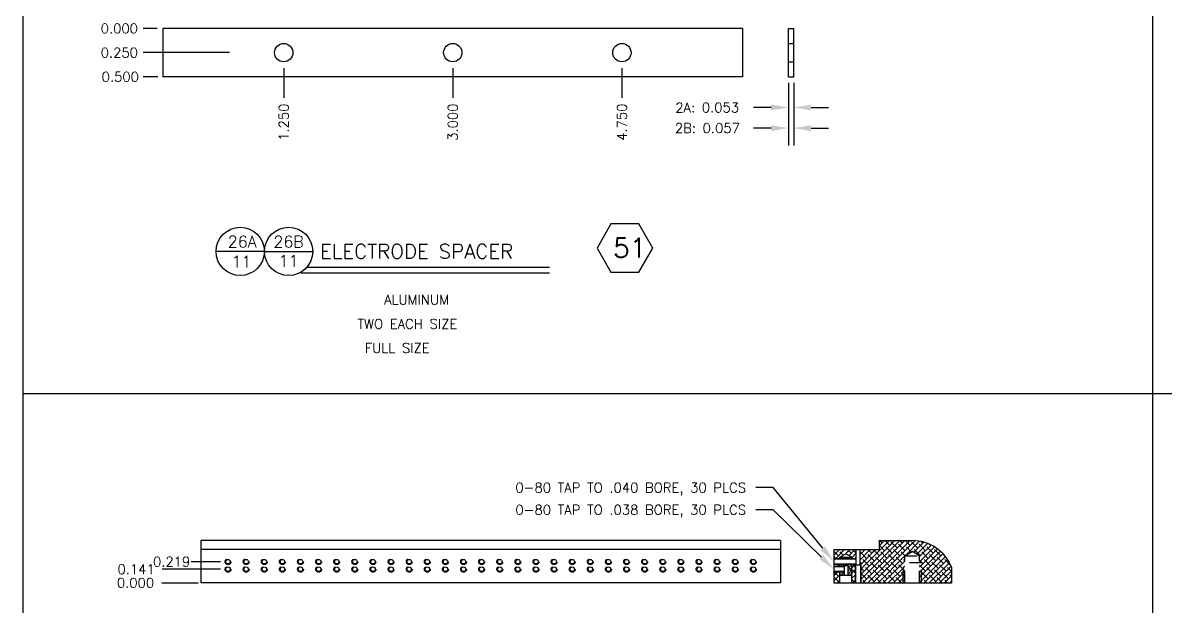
# Model space of a CAD drawing. Extents: x 0.7 to 34.2, y 0.4 to 25.3.
# Drawn here: x 1.16 to 12.99, y 7.25 to 13.29 of the extents above; entities that cross this region are included whole.
import ezdxf
from ezdxf.enums import TextEntityAlignment as Align

# ---------------------------------------------------------------- set-up
doc = ezdxf.new("R2010")
doc.units = 0
doc.header["$MEASUREMENT"] = 0
doc.linetypes.add('HIDDEN2', pattern=[0.1875, 0.125, -0.0625])
doc.layers.get('0').update_dxf_attribs({"linetype": 'CONTINUOUS'})
doc.layers.get('DEFPOINTS').update_dxf_attribs({"linetype": 'CONTINUOUS'})
for name, color, linetype in [('BORDER', 5, 'CONTINUOUS'), ('DIM', 1, 'CONTINUOUS'), ('NFHIDDEN', 6, 'HIDDEN2'), ('OBJECT', 3, 'CONTINUOUS'), ('TEXT', 1, 'CONTINUOUS')]:
    doc.layers.add(name, color=color, linetype=linetype)
doc.styles.add('ROMANS', font='romans')
doc.styles.add('SIMPLEX', font='simplex')
doc.dimstyles.get("Standard").update_dxf_attribs({"dimtxt": 0.1, "dimasz": 0.18, "dimexe": 0.18, "dimexo": 0.0625, "dimgap": 0.1, "dimtad": 0, "dimtih": 1, "dimtoh": 1, "dimdec": 3, "dimzin": 0, "dimdsep": 46, "dimtxsty": 'STANDARD', "dimcen": 0.1, "dimclrd": 256, "dimclre": 256, "dimclrt": 256, "dimadec": 0, "dimazin": 0, "dimtfac": 0.7999999999999999, "dimtofl": 0, "dimtmove": 2, "dimatfit": 3, "dimfxl": 1, "dimtolj": 1, "dimtzin": 0, "dimarcsym": 0})

# ---------------------------------------------------------------- blocks, each defined once
blk = doc.blocks.new('*X6')
at = {"color": 0}
for p, q in [((18.52541081415706, 28.13804723879403), (18.5225814372169, 28.14294786340816)), ((18.54417469786939, 28.14304723879404), (18.53817794776834, 28.15343391464936)), ((18.54706144921534, 28.13804723879403), (18.54417469786939, 28.14304723879403)), ((18.56582533300033, 28.14304723879403), (18.55601037842411, 28.16004723879403)), ((18.56871208434628, 28.13804723879403), (18.56582533300033, 28.14304723879403)), ((18.58002890041026, 28.15594593832839), (18.57766101348239, 28.16004723879403)), ((18.58747596805862, 28.14304723879403), (18.58471640041025, 28.14782695016791)), ((18.59036271940456, 28.13804723879404), (18.58747596805862, 28.14304723879403)), ((18.60912660318956, 28.14304723879403), (18.59931164861333, 28.16004723879403)), ((18.6120133545355, 28.13804723879404), (18.60912660318956, 28.14304723879403)), ((18.62656735305217, 28.15033897384696), (18.62096228367161, 28.16004723879403)), ((18.63366398959379, 28.13804723879404), (18.63125485305217, 28.14221998568648)), ((18.64758143721689, 28.15144151246206), (18.64261291880255, 28.16004723879403)), ((18.52425611361868, 28.06504723879403), (18.5225814372169, 28.06794786340816)), ((18.52714286496463, 28.06004723879404), (18.52425611361868, 28.06504723879403)), ((18.53551444383155, 28.08304723879403), (18.53382699512642, 28.08596998568648)), ((18.54320199512642, 28.06973200936552), (18.53551444383155, 28.08304723879403)), ((18.54879350002291, 28.06004723879404), (18.54788949512642, 28.06161302120504)), ((18.55716507896249, 28.08304723879403), (18.55427832761655, 28.08804723879403)), ((18.5660814372169, 28.06760365327891), (18.55716507896249, 28.08304723879403)), ((18.60046634915171, 28.08304723879403), (18.59757959780576, 28.08804723879403)), ((18.64758143721689, 28.00144151246206), (18.60046634915171, 28.08304723879403)), ((18.61786544776834, 28.01541111592121), (18.60849044776834, 28.03164909224217)), ((18.62211698420999, 28.08304723879403), (18.61923023286404, 28.08804723879403)), ((18.62221640041026, 28.08287504488408), (18.62211698421, 28.08304723879403)), ((18.63627890041026, 28.05851808040265), (18.62690390041026, 28.0747560567236)), ((18.64376761934093, 28.08304723879403), (18.64088086799499, 28.08804723879403)), ((18.64758143721689, 28.03894151239913), (18.64096640041026, 28.05039909224217)), ((18.64758143721689, 28.07644151246206), (18.64376761934093, 28.08304723879403)), ((18.5345040808968, 27.97229723879403), (18.5225814372169, 27.99294786340816)), ((18.53724649463912, 28.00504723879403), (18.53435974329317, 28.01004723879403)), ((18.53885104248451, 28.00226808040265), (18.53724649463912, 28.00504723879403)), ((18.5529135424845, 27.97791111592121), (18.54353854248451, 27.99414909224217)), ((18.55889712977006, 28.00504723879404), (18.55601037842412, 28.01004723879403)), ((18.56608143721691, 27.99260365327889), (18.55889712977006, 28.00504723879403)), ((18.62110662127524, 27.97229723879403), (18.60408143721689, 28.00178572259131)), ((18.63192794776834, 27.99105415143977), (18.62255294776834, 28.00729212776073)), ((18.64275725633352, 27.97229723879403), (18.63661544776834, 27.98293516327929))]:
    blk.add_line(p, q, dxfattribs=at)
blk = doc.blocks.new('*X7')
at = {"color": 0}
for p, q in [((18.7400814372169, 30.99070642127383), (19.14364286615823, 31.39426785021517)), ((18.7400814372169, 31.04373942986282), (19.09060985756924, 31.39426785021517)), ((18.74008143721689, 31.09677243845181), (19.03757684898025, 31.39426785021517)), ((18.75917587474723, 30.95676785021517), (19.19667587474722, 31.39426785021517)), ((18.81220888333622, 30.95676785021517), (19.24970888333621, 31.39426785021517)), ((18.86524189192521, 30.95676785021517), (19.30176730377788, 31.39329326206784)), ((18.9288314372169, 31.33855544704081), (18.98454384039126, 31.39426785021517)), ((18.9288314372169, 31.3915884556298), (18.93151083180227, 31.39426785021517)), ((18.98581707485878, 31.28947506750475), (18.9288314372169, 31.34646070514663)), ((18.95930057056431, 31.36902458038822), (18.93405730073735, 31.39426785021518)), ((19.03885008344779, 31.34250807609373), (18.98709030932634, 31.39426785021518)), ((19.11839959633127, 31.31599157179922), (19.05210833559503, 31.38228283253546)), ((19.19794910921475, 31.28947506750474), (19.13165784847851, 31.35576632824098)), ((19.17143260492026, 31.36902458038822), (19.14618933509332, 31.39426785021516)), ((19.19839933427718, 31.23689228397815), (19.3490417420679, 31.38753469176887)), ((19.25098211780374, 31.34250807609374), (19.1992223436823, 31.39426785021518)), ((19.33053163068723, 31.31599157179924), (19.26424036995099, 31.38228283253548)), ((19.28646892476551, 31.27192886587749), (19.39215142791371, 31.37761136902569)), ((19.32009050497181, 31.2525174374948), (19.43182893517682, 31.36425586769981)), ((19.41008114357072, 31.28947506750474), (19.34378988283448, 31.35576632824098)), ((19.34877669950796, 31.22817062344196), (19.46853624816909, 31.34793017210309)), ((19.38356463927623, 31.36902458038822), (19.36910107526136, 31.38348814440309)), ((19.46311415215972, 31.34250807609373), (19.44811018400571, 31.35751204424773)), ((18.4600814372169, 31.24103650716374), (18.51956278026832, 31.30051785021517)), ((18.4600814372169, 31.29406951575273), (18.46652977167933, 31.30051785021517)), ((18.50851999755788, 31.23644205891573), (18.4600814372169, 31.28488061925672)), ((18.48641119766946, 31.20551785021516), (18.46874524111613, 31.2231838067685)), ((18.47759578885731, 31.20551785021516), (18.57259578885731, 31.30051785021517)), ((18.55611601648173, 31.24187904858088), (18.52177824970512, 31.27621681535749)), ((18.56155300614686, 31.28947506750474), (18.55051022343644, 31.30051785021517)), ((18.58184412781741, 31.25673318058627), (18.6256287974463, 31.30051785021517)), ((18.6024584609313, 31.24856961272031), (18.6013277625886, 31.249700311063)), ((18.64110251903035, 31.26295856321024), (18.60354323202542, 31.30051785021516)), ((18.61783558298396, 31.23969162716384), (18.67866180603529, 31.30051785021517)), ((18.64758143721689, 31.21640447280777), (18.6900814372169, 31.25890447280778)), ((18.6900814372169, 31.26701265361268), (18.65657624061442, 31.30051785021516)), ((18.6900814372169, 31.21397964502369), (18.68087727547209, 31.22318380676849)), ((18.73008143721691, 31.19283845562981), (18.83776083180226, 31.30051785021516)), ((18.73008143721691, 31.2458714642188), (18.78472782321327, 31.30051785021516)), ((18.7300814372169, 31.29890447280778), (18.73169481462428, 31.30051785021516)), ((18.73165041900528, 31.14137442882919), (18.89079384039126, 31.30051785021517)), ((18.80020154479733, 31.20992555462125), (18.73391028406109, 31.27621681535749)), ((18.77368504050283, 31.28947506750474), (18.76264225779239, 31.30051785021518)), ((18.87975105768081, 31.18340905032676), (18.81345979694457, 31.24970031106299)), ((18.85323455338632, 31.26295856321025), (18.8156752663814, 31.30051785021517)), ((18.9327840662698, 31.23644205891575), (18.86870827497038, 31.30051785021517)), ((18.9593005705643, 31.15689254603226), (18.89300930982806, 31.2231838067685)), ((18.9182749005142, 30.95676785021517), (19.19677669950796, 31.23526964920893)), ((19.01233357915329, 31.20992555462125), (18.94604231841705, 31.27621681535749)), ((19.06536658774229, 31.26295856321024), (18.99907532700605, 31.32924982394648)), ((19.09188309203677, 31.18340905032677), (19.02559183130053, 31.24970031106301)), ((19.14491610062577, 31.23644205891575), (19.07862483988953, 31.30273331965198)), ((19.17143260492027, 31.15689254603225), (19.10514134418403, 31.22318380676849)), ((19.19782847177288, 31.23656269635762), (19.15817435277301, 31.27621681535748)), ((19.26507163218549, 31.27538555312299), (19.211207361362, 31.32924982394648)), ((19.35704813498172, 31.23644205891575), (19.29075687424548, 31.30273331965199)), ((19.34877669950796, 31.17513761485297), (19.50257511822065, 31.32893603356566)), ((19.36777669950796, 31.14110460626397), (19.53414231811061, 31.30747022486662)), ((19.36777669950795, 31.08807159767498), (19.56335913813049, 31.28365403629752)), ((19.36777669950795, 31.03503858908599), (19.59028715500455, 31.25754904458259)), ((19.36777669950795, 30.98200558049699), (19.61493556158458, 31.22916444257362)), ((19.43659764786522, 31.20992555462126), (19.37030638712898, 31.2762168153575)), ((19.48963065645421, 31.26295856321023), (19.42333939571797, 31.32924982394647)), ((19.5161471607487, 31.18340905032676), (19.44985590001246, 31.24970031106299)), ((19.5691801693377, 31.23644205891574), (19.50288890860146, 31.30273331965198)), ((19.5956966736322, 31.15689254603225), (19.52940541289596, 31.22318380676849)), ((18.4600814372169, 31.13497048998576), (18.4706287974463, 31.14551785021517)), ((18.46334518049149, 31.12251785021516), (18.46008143721691, 31.12578159348974)), ((18.47062879744631, 31.14551785021517), (18.4756287974463, 31.15051785021516)), ((18.47259578885731, 31.20051785021516), (18.47759578885731, 31.20551785021516)), ((18.49141119766946, 31.20051785021516), (18.48641119766947, 31.20551785021516)), ((18.51137818908047, 31.12751785021517), (18.49526174541062, 31.14363429388501)), ((18.50066180603529, 31.12251785021516), (18.50566180603529, 31.12751785021516)), ((18.5056618060353, 31.12751785021517), (18.5225814372169, 31.14443748139677)), ((18.51637818908047, 31.12251785021516), (18.51137818908047, 31.12751785021516)), ((18.65051022343644, 31.20051785021516), (18.6475814372169, 31.20344663643471)), ((18.64758143721689, 31.11033845562979), (18.68276083180227, 31.14551785021516)), ((18.6800814372169, 31.11791362784572), (18.65247721484745, 31.14551785021517)), ((18.6850814372169, 31.11291362784571), (18.6800814372169, 31.11791362784571)), ((18.6800814372169, 31.08980544704081), (18.6850814372169, 31.09480544704081)), ((18.68472782321328, 31.20051785021516), (18.68972782321327, 31.20551785021516)), ((18.68972782321327, 31.20551785021516), (18.6900814372169, 31.20587146421878)), ((18.74716853620833, 31.15689254603226), (18.73008143721691, 31.17397964502367)), ((18.74008143721689, 31.11094663643471), (18.73508143721691, 31.1159466364347)), ((18.7350814372169, 31.09177243845181), (18.74008143721689, 31.09677243845181)), ((18.77368504050283, 31.07734303314878), (18.74008143721689, 31.11094663643471)), ((18.82671804909182, 31.13037604173777), (18.76042678835558, 31.196667302474)), ((18.85323455338632, 31.05082652885427), (18.78694329265008, 31.11711778959051)), ((18.90626756197531, 31.10385953744326), (18.83997630123907, 31.1701507981795)), ((18.9858170748588, 31.07734303314877), (18.91952581412256, 31.14363429388501)), ((18.97130790910319, 30.95676785021517), (19.17777669950796, 31.16323664061994)), ((19.03885008344778, 31.13037604173776), (18.97255882271154, 31.196667302474)), ((19.06536658774228, 31.05082652885428), (18.99907532700604, 31.11711778959052)), ((19.02434091769219, 30.95676785021517), (19.17777669950796, 31.11020363203095)), ((19.11839959633128, 31.10385953744326), (19.05210833559504, 31.1701507981795)), ((19.17777669950796, 31.09751544285557), (19.13165784847851, 31.14363429388502)), ((19.17777669950796, 31.16323664061994), (19.17944954575942, 31.16490948687139)), ((19.17777669950796, 31.11020363203095), (19.19677669950796, 31.12920363203095)), ((19.19677669950796, 31.07851544285557), (19.17777669950796, 31.09751544285557)), ((19.17944954575942, 31.1649094868714), (19.19677669950796, 31.18223664061994)), ((19.19677669950796, 31.18458146003356), (19.18469085706752, 31.196667302474)), ((19.38356463927622, 31.15689254603226), (19.34877669950797, 31.19168048580052)), ((19.34877669950796, 31.12210460626397), (19.36777669950795, 31.14110460626396)), ((19.36777669950795, 31.11964747721154), (19.34877669950796, 31.13864747721152)), ((19.41008114357071, 31.07734303314878), (19.36777669950796, 31.11964747721154)), ((19.39557197781512, 30.95676785021517), (19.63726222288716, 31.19845809528721)), ((19.46311415215971, 31.13037604173777), (19.39682289142347, 31.19666730247401)), ((19.48963065645421, 31.05082652885428), (19.42333939571797, 31.11711778959052)), ((19.44860498640411, 30.95676785021517), (19.65716875451913, 31.16533161833019)), ((19.5426636650432, 31.10385953744327), (19.47637240430696, 31.17015079817951)), ((19.5016379949931, 30.95676785021517), (19.67448820927204, 31.12961806449411)), ((19.62221317792669, 31.07734303314877), (19.55592191719045, 31.14363429388501)), ((19.67332563124947, 31.13229659700397), (19.60895492577944, 31.196667302474)), ((19.6788314372169, 31.07375778244755), (19.63547143007394, 31.11711778959051)), ((18.4600814372169, 31.02890447280778), (18.49869481462429, 31.06751785021516)), ((18.4600814372169, 30.97587146421879), (18.5225814372169, 31.03837146421879)), ((18.46531217190249, 31.06751785021517), (18.46031217190249, 31.07251785021517)), ((18.50851999755787, 31.02431002455979), (18.46531217190249, 31.06751785021517)), ((18.5225814372169, 30.95721557631177), (18.46874524111613, 31.01105177241254)), ((18.49401083180227, 30.95676785021517), (18.5225814372169, 30.9853384556298)), ((18.49869481462429, 31.06751785021517), (18.50369481462428, 31.07251785021516)), ((18.5225814372169, 31.06328159348976), (18.52177824970512, 31.06408478100153)), ((18.64758143721689, 31.0573054470408), (18.6800814372169, 31.08980544704081)), ((18.64758143721689, 31.00427243845181), (18.6800814372169, 31.03677243845182)), ((18.66761902332485, 30.97127701597079), (18.6475814372169, 30.99131460207874)), ((18.65310985756925, 30.95676785021517), (18.6800814372169, 30.98373942986283)), ((18.6800814372169, 31.06488061925672), (18.6543607711776, 31.09060128529602)), ((18.6850814372169, 31.05988061925672), (18.6800814372169, 31.06488061925672)), ((18.6800814372169, 31.03677243845182), (18.6850814372169, 31.04177243845181)), ((18.6800814372169, 30.98373942986283), (18.6850814372169, 30.98873942986282)), ((18.6850814372169, 31.00684761066772), (18.6808772754721, 31.01105177241252)), ((18.7400814372169, 31.05791362784571), (18.7350814372169, 31.06291362784571)), ((18.7350814372169, 31.03873942986282), (18.7400814372169, 31.04373942986282)), ((18.7350814372169, 30.98570642127383), (18.7400814372169, 30.99070642127383)), ((18.80020154479732, 30.99779352026529), (18.74008143721689, 31.05791362784572)), ((18.78819420625845, 30.95676785021517), (18.76042678835559, 30.98453526811803)), ((18.87975105768081, 30.97127701597079), (18.81345979694457, 31.03756827670703)), ((18.9327840662698, 31.02431002455978), (18.86649280553356, 31.09060128529602)), ((18.94729323202542, 30.95676785021517), (18.89300930982806, 31.01105177241253)), ((19.0123335791533, 30.99779352026528), (18.94604231841706, 31.06408478100152)), ((19.00032624061441, 30.95676785021517), (18.97255882271154, 30.98453526811804)), ((19.09188309203678, 30.97127701597079), (19.02559183130054, 31.03756827670703)), ((19.07737392628118, 30.95676785021517), (19.17777669950796, 31.05717062344196)), ((19.14491610062576, 31.02431002455978), (19.07862483988952, 31.09060128529602)), ((19.15942526638139, 30.95676785021517), (19.10514134418403, 31.01105177241254)), ((19.13040693487017, 30.95676785021517), (19.17777669950796, 31.00413761485297)), ((19.17777669950796, 31.04448243426658), (19.15817435277302, 31.06408478100152)), ((19.17777669950796, 31.05717062344196), (19.19677669950796, 31.07617062344196)), ((19.19677669950796, 31.02548243426658), (19.17777669950796, 31.04448243426658)), ((19.17777669950796, 31.00413761485297), (19.19677669950796, 31.02313761485297)), ((19.19677669950796, 30.97244942567759), (19.18469085706751, 30.98453526811803)), ((19.34877669950796, 31.06907159767498), (19.36777669950795, 31.08807159767497)), ((19.34877669950796, 31.01603858908599), (19.36777669950795, 31.03503858908598)), ((19.35704813498173, 31.02431002455978), (19.34877669950795, 31.03258146003356)), ((19.34877669950796, 30.963005580497), (19.36777669950795, 30.98200558049699)), ((19.36777669950795, 30.96054845144457), (19.34877669950796, 30.97954845144456)), ((19.43659764786522, 30.99779352026528), (19.37030638712898, 31.06408478100152)), ((19.42459030932634, 30.95676785021517), (19.39682289142348, 30.98453526811804)), ((19.51614716074869, 30.9712770159708), (19.44985590001246, 31.03756827670704)), ((19.56918016933769, 31.02431002455979), (19.50288890860145, 31.09060128529602)), ((19.58368933509331, 30.95676785021517), (19.52940541289595, 31.01105177241254)), ((19.55467100358209, 30.95676785021517), (19.6788314372169, 31.08092828384998)), ((19.64872968222118, 30.99779352026529), (19.58243842148494, 31.06408478100153)), ((19.60770401217108, 30.95676785021517), (19.6788314372169, 31.02789527526099)), ((19.63672234368231, 30.95676785021517), (19.60895492577944, 30.98453526811804)), ((19.6788314372169, 31.02072477385856), (19.66198793436843, 31.03756827670703)), ((18.73516119766946, 30.95676785021517), (18.73508143721689, 30.95684761066773)), ((18.84122721484744, 30.95676785021517), (18.83997630123906, 30.95801876382355)), ((19.0533592492034, 30.95676785021517), (19.05210833559504, 30.95801876382354)), ((19.18343994345916, 30.95676785021517), (19.19677669950796, 30.97010460626397)), ((19.37155730073735, 30.95676785021517), (19.36777669950795, 30.96054845144458)), ((19.47762331791533, 30.95676785021517), (19.47637240430696, 30.95801876382354)), ((19.66073702076007, 30.95676785021517), (19.6788314372169, 30.97486226667199))]:
    blk.add_line(p, q, dxfattribs=at)
blk = doc.blocks.new('P-TITLE')
at = {"layer": 'OBJECT'}
for p, q in [((-1.5625, -0.6375000000000002), (-1.0625, -0.6375000000000002)), ((-1.112500000000001, -0.7999999999999998), (1.387499999999999, -0.7999999999999998)), ((1.387499999999999, -0.8624999999999998), (-1.1875, -0.8624999999999998))]:
    blk.add_line(p, q, dxfattribs=at)
blk.add_circle((-1.3125, -0.6375000000000002), 0.25, dxfattribs=at)
at = {"layer": 'OBJECT', "style": 'ROMANS'}
for tag, p in [('NO.', (-1.3125, -0.5375000000000001)), ('PAGE', (-1.3125, -0.7375000000000003))]:
    blk.add_attdef(tag, text='', height=0.12, dxfattribs=at).set_placement(p, align=Align.MIDDLE)
for tag, p, height in [('DESCRIPTION', (-0.9875000000000007, -0.7124999999999999), 0.15), ('MATERIAL', (-0.3250000000000002, -1.1875), 0.1), ('#_REQUIRED', (-0.5999999999999996, -1.437980115077482), 0.1), ('SCALE', (-0.5250000000000004, -1.6875), 0.1)]:
    blk.add_attdef(tag, p, '', height=height, dxfattribs=at)
at = {"layer": 'OBJECT', "style": 'ROMANS', "flags": 2}
for tag, p in [('MATERIAL:', (-1.162500000000001, -1.1875)), ('REQD:', (-1.162500000000001, -1.4375)), ('SCALE:', (-1.162500000000001, -1.6875))]:
    blk.add_attdef(tag, p, '', height=0.1, dxfattribs=at)
blk = doc.blocks.new('*D12')
at = {"linetype": 'ByBlock', "transparency": 16777216}
for p, q in [((9.087948803181003, 26.94449144481543), (9.087948803181003, 26.5087910639893)), ((9.142948803181003, 26.94449144481541), (9.142948803181003, 26.5087910639893)), ((8.907948803181004, 26.6887910639893), (8.727948803181004, 26.6887910639893)), ((9.322948803181003, 26.6887910639893), (9.502948803181003, 26.6887910639893))]:
    blk.add_line(p, q, dxfattribs=at)
for points in [[(8.907948803181004, 26.7187910639893), (8.907948803181004, 26.6587910639893), (9.087948803181003, 26.6887910639893)], [(9.322948803181003, 26.7187910639893), (9.322948803181003, 26.6587910639893), (9.142948803181003, 26.6887910639893)]]:
    blk.add_solid(points, dxfattribs=at)
at = {"layer": 'DEFPOINTS', "color": 0, "linetype": 'ByBlock', "transparency": 16777216}
for p in [(9.087948803181003, 27.00699144481543), (9.142948803181003, 27.00699144481541), (9.087948803181003, 26.6887910639893)]:
    blk.add_point(p, dxfattribs=at)
at = {"linetype": 'ByBlock', "transparency": 16777216, "style": 'SIMPLEX'}
blk.add_text('2A: 0.053', height=0.1, dxfattribs=at).set_placement((8.246996422228623, 26.6887910639893), align=Align.MIDDLE_CENTER)
blk = doc.blocks.new('*D13')
at = {"linetype": 'ByBlock', "transparency": 16777216}
for p, q in [((9.087948803181003, 26.94449144481543), (9.087948803181003, 26.29566359947265)), ((9.142948803181003, 26.94449144481542), (9.142948803181003, 26.29566359947265)), ((8.907948803181004, 26.47566359947265), (8.727948803181004, 26.47566359947265)), ((9.322948803181003, 26.47566359947265), (9.502948803181003, 26.47566359947265))]:
    blk.add_line(p, q, dxfattribs=at)
for points in [[(8.907948803181004, 26.50566359947265), (8.907948803181004, 26.44566359947265), (9.087948803181003, 26.47566359947265)], [(9.322948803181003, 26.50566359947265), (9.322948803181003, 26.44566359947265), (9.142948803181003, 26.47566359947265)]]:
    blk.add_solid(points, dxfattribs=at)
at = {"layer": 'DEFPOINTS', "color": 0, "linetype": 'ByBlock', "transparency": 16777216}
for p in [(9.087948803181003, 27.00699144481543), (9.142948803181003, 27.00699144481542), (9.087948803181003, 26.47566359947265)]:
    blk.add_point(p, dxfattribs=at)
at = {"linetype": 'ByBlock', "transparency": 16777216, "style": 'SIMPLEX'}
blk.add_text('2B: 0.057', height=0.1, dxfattribs=at).set_placement((8.249377374609576, 26.47566359947265), align=Align.MIDDLE_CENTER)

msp = doc.modelspace()

# ---------------------------------------------------------------- linework, layer by layer
at = {"layer": 'BORDER'}
for p, q in [((1.164264212672631, 22.01882504602472), (1.164264212672631, 1.018825046024713)), ((12.85758708690435, 22.01882504602472), (12.85758708690435, 1.018825046024713)), ((1.164264212672631, 9.451588573496123), (24.00700261792463, 9.451588573496123))]:
    msp.add_line(p, q, dxfattribs=at)
at = {"layer": 'DIM'}
for p, q in [((2.554131999999986, 13.2310532544985), (2.409522748489341, 13.2310532544985)), ((3.304131999999986, 12.9810532544985), (2.409522748489341, 12.9810532544985)), ((3.864131749999999, 12.82105738776011), (3.864131749999999, 12.51408745550813)), ((5.614131749999999, 12.82105738776011), (5.614131749999999, 12.51408745550813)), ((7.364131749999999, 12.82105738776011), (7.364131749999999, 12.51408745550813)), ((2.560425517497198, 12.73105325746196), (2.409522748489345, 12.73105325746196)), ((3.210435712708431, 7.711180995258825), (2.906392663009926, 7.711180995258825)), ((9.787210518035717, 7.741180995258826), (9.55721051803572, 7.741180995258826)), ((3.210435712708431, 7.633180995258829), (2.607063492804201, 7.633180995258829)), ((9.787210518035717, 7.681180995258828), (9.55721051803572, 7.681180995258828)), ((9.663210518035722, 7.663180995258827), (9.55721051803572, 7.663180995258827)), ((9.66321051803573, 7.603180995258828), (9.55721051803572, 7.603180995258828)), ((9.782210518035722, 7.675056674584766), (9.777210518035726, 7.672169923238823)), ((9.77721051803572, 7.672169923238823), (9.77721051803572, 7.492430995258825)), ((9.832210518035719, 7.675056674584773), (9.837210518035722, 7.672169923238823)), ((9.837210518035715, 7.672169923238823), (9.837210518035722, 7.492430995258825)), ((2.60435592109104, 7.492430995043659), (2.978995921091041, 7.492430995043659)), ((2.60435592109104, 7.492430995043659), (2.978995921091041, 7.492430995043659))]:
    msp.add_line(p, q, dxfattribs=at)
at = {"layer": 'NFHIDDEN'}
for p, q in [((9.087948803181003, 13.07605325746193), (9.142948803181003, 13.07605325746194)), ((9.087948803181003, 12.88605325746193), (9.142948803181003, 12.88605325746193)), ((10.29390578032678, 7.771618600400998), (10.36990578032678, 7.81549722085941)), ((10.44590578032678, 7.771618600400998), (10.36990578032678, 7.81549722085941)), ((10.27490578032678, 7.492430995258829), (10.27490578032678, 7.700572631915058)), ((10.46490578032678, 7.700572631915058), (10.27490578032678, 7.700572631915062)), ((10.29390578032678, 7.492430995258825), (10.29390578032678, 7.771618600401002)), ((10.29390578032678, 7.771618600401002), (10.44590578032678, 7.771618600400998)), ((10.44590578032678, 7.492430995258825), (10.44590578032678, 7.771618600401002)), ((10.46490578032677, 7.492430995258825), (10.46490578032678, 7.700572631915058))]:
    msp.add_line(p, q, dxfattribs=at)
for centre in [(3.288171227192191, 7.711180995258825), (3.475671227192191, 7.711180995258825), (3.663171227192191, 7.711180995258825), (3.850671227192191, 7.711180995258825), (4.038171227192191, 7.711180995258825), (4.225671227192191, 7.711180995258825), (4.413171227192191, 7.711180995258825), (4.600671227192191, 7.711180995258825), (4.788171227192191, 7.711180995258825), (4.975671227192191, 7.711180995258825), (5.163171227192191, 7.711180995258825), (5.350671227192191, 7.711180995258825), (5.538171227192191, 7.711180995258825), (5.725671227192191, 7.711180995258825), (5.913171227192191, 7.711180995258825), (6.100671227192191, 7.711180995258825), (6.288171227192191, 7.711180995258825), (6.475671227192191, 7.711180995258825), (6.663171227192191, 7.711180995258825), (6.850671227192191, 7.711180995258825), (7.038171227192191, 7.711180995258825), (7.225671227192191, 7.711180995258825), (7.413171227192191, 7.711180995258825), (7.600671227192191, 7.711180995258825), (7.788171227192191, 7.711180995258825), (7.975671227192191, 7.711180995258825), (8.16317122719219, 7.711180995258825), (8.35067122719219, 7.711180995258825), (8.53817122719219, 7.711180995258825), (8.72567122719219, 7.711180995258825), (3.288171227192191, 7.633180995258829), (3.475671227192191, 7.633180995258829), (3.663171227192191, 7.633180995258829), (3.850671227192191, 7.633180995258829), (4.038171227192191, 7.633180995258829), (4.225671227192191, 7.633180995258829), (4.413171227192191, 7.633180995258829), (4.600671227192191, 7.633180995258829), (4.788171227192191, 7.633180995258829), (4.975671227192191, 7.633180995258829), (5.163171227192191, 7.633180995258829), (5.350671227192191, 7.633180995258829), (5.538171227192191, 7.633180995258829), (5.725671227192191, 7.633180995258829), (5.913171227192191, 7.633180995258829), (6.100671227192191, 7.633180995258829), (6.288171227192191, 7.633180995258829), (6.475671227192191, 7.633180995258829), (6.663171227192191, 7.633180995258829), (6.850671227192191, 7.633180995258829), (7.038171227192191, 7.633180995258829), (7.225671227192191, 7.633180995258829), (7.413171227192191, 7.633180995258829), (7.600671227192191, 7.633180995258829), (7.788171227192191, 7.633180995258829), (7.975671227192191, 7.633180995258829), (8.16317122719219, 7.633180995258829), (8.35067122719219, 7.633180995258829), (8.53817122719219, 7.633180995258829), (8.72567122719219, 7.633180995258829)]:
    msp.add_circle(centre, 0.03, dxfattribs=at)
at = {"layer": 'OBJECT'}
for p, q in [((8.614131746782903, 13.23105325746194), (2.614131746782959, 13.23105325746196)), ((2.614131746782959, 13.23105325746196), (2.614131746782959, 12.73105325746196)), ((8.614131746782903, 13.23105325746194), (8.614131746782903, 12.73105325746194)), ((9.087948803181003, 13.23105325746196), (9.142948803181003, 13.23105325746199)), ((9.087948803181003, 12.73105325746192), (9.087948803181003, 13.23105325746196)), ((9.142948803181003, 12.73105325746192), (9.142948803181003, 13.23105325746196)), ((8.614131746782903, 12.73105325746194), (2.614131746782959, 12.73105325746196)), ((9.087948803181003, 12.73105325746192), (9.142948803181003, 12.73105325746191)), ((3.664899075366593, 10.92337866198791), (3.163882299034714, 10.92337866198791)), ((3.006317827268717, 7.929930995258825), (3.006317827268719, 7.492430995258829)), ((9.00631782726872, 7.929930995258829), (3.006317827268717, 7.929930995258829)), ((9.00631782726872, 7.929930995258829), (9.00631782726872, 7.492430995258825)), ((10.02596051803572, 7.929930995258832), (10.02596051803572, 7.836180995258829)), ((10.02596051803572, 7.929930995258829), (10.36971051803573, 7.929930995258829)), ((9.00631782726872, 7.836180995258825), (3.006317827268717, 7.836180995258822)), ((9.55721051803572, 7.836180995258825), (9.55721051803572, 7.492430995258825)), ((9.55721051803572, 7.836180995258825), (10.02596051803572, 7.836180995258825)), ((9.787210518035721, 7.836180995258825), (9.787210518035714, 7.677943425930714)), ((9.827210518035727, 7.836180995258825), (9.827210518035734, 7.677943425930717)), ((9.787210518035717, 7.736180995258827), (9.55721051803572, 7.736180995258827)), ((9.787210518035717, 7.686180995258827), (9.55721051803572, 7.686180995258827)), ((9.61971051803572, 7.758180995258829), (9.682210518035728, 7.794265387083183)), ((9.61971051803572, 7.758180995258829), (9.74471051803572, 7.758180995258829)), ((9.61971051803572, 7.736180995258827), (9.61971051803572, 7.758180995258829)), ((9.61971051803572, 7.658180995258828), (9.61971051803572, 7.68618099525883)), ((9.744710518035728, 7.758180995258829), (9.682210518035728, 7.794265387083183)), ((9.744710518035713, 7.736180995258827), (9.744710518035713, 7.758180995258837)), ((9.744710518035713, 7.492430995258829), (9.744710518035713, 7.68618099525883)), ((9.663210518035722, 7.658180995258828), (9.55721051803572, 7.658180995258828)), ((9.66321051803573, 7.608180995258824), (9.55721051803572, 7.608180995258827)), ((9.61971051803572, 7.492430995258829), (9.61971051803572, 7.608180995258824)), ((9.61971051803572, 7.570430995258828), (9.74471051803572, 7.570430995258828)), ((9.663210518035722, 7.670834731802703), (9.68221051803572, 7.681804386917303)), ((9.663210518035722, 7.670834731802703), (9.66321051803573, 7.570430995258828)), ((9.663210518035715, 7.670834731802703), (9.701210518035719, 7.670834731802703)), ((9.701210518035719, 7.670834731802703), (9.68221051803572, 7.681804386917303)), ((9.701210518035712, 7.670834731802703), (9.701210518035712, 7.570430995258828)), ((9.782210518035722, 7.675056674584766), (9.787210518035714, 7.67794342593071)), ((9.782210518035722, 7.675056674584766), (9.782210518035722, 7.492430995258829)), ((9.832210518035719, 7.675056674584773), (9.782210518035722, 7.675056674584766)), ((9.787210518035714, 7.67794342593071), (9.82721051803573, 7.677943425930714)), ((9.827210518035734, 7.677943425930714), (9.832210518035719, 7.675056674584773)), ((9.832210518035719, 7.67505667458477), (9.832210518035719, 7.492430995258829)), ((10.77596051803572, 7.654810758468425), (10.77596051803572, 7.492430995258829)), ((9.00631782726872, 7.492430995258825), (3.006317827268719, 7.492430995258825)), ((9.55721051803572, 7.492430995258829), (10.77596051803572, 7.492430995258829))]:
    msp.add_line(p, q, dxfattribs=at)
msp.add_lwpolyline([(7.251192781920724, 11.20857842397914), (7.106855214623317, 10.95857842397914), (7.251192781920724, 10.70857842397914), (7.539867916515536, 10.70857842397914), (7.684205483812943, 10.95857842397914), (7.539867916515536, 11.20857842397914)], close=True, dxfattribs=at)
for centre, radius in [((3.864131746782944, 12.98105325746195), 0.095), ((5.614131746782944, 12.98105325746194), 0.095), ((7.364131746782944, 12.98105325746193), 0.095), ((3.413882299034714, 10.92337866198791), 0.25), ((3.288171227192191, 7.711180995258825), 0.0232), ((3.475671227192191, 7.711180995258825), 0.0232), ((3.663171227192191, 7.711180995258825), 0.0232), ((3.850671227192191, 7.711180995258825), 0.0232), ((4.038171227192191, 7.711180995258825), 0.0232), ((4.225671227192191, 7.711180995258825), 0.0232), ((4.413171227192191, 7.711180995258825), 0.0232), ((4.600671227192191, 7.711180995258825), 0.0232), ((4.788171227192191, 7.711180995258825), 0.0232), ((4.975671227192191, 7.711180995258825), 0.0232), ((5.163171227192191, 7.711180995258825), 0.0232), ((5.350671227192191, 7.711180995258825), 0.0232), ((5.538171227192191, 7.711180995258825), 0.0232), ((5.725671227192191, 7.711180995258825), 0.0232), ((5.913171227192191, 7.711180995258825), 0.0232), ((6.100671227192191, 7.711180995258825), 0.0232), ((6.288171227192191, 7.711180995258825), 0.0232), ((6.475671227192191, 7.711180995258825), 0.0232), ((6.663171227192191, 7.711180995258825), 0.0232), ((6.850671227192191, 7.711180995258825), 0.0232), ((7.038171227192191, 7.711180995258825), 0.0232), ((7.225671227192191, 7.711180995258825), 0.0232), ((7.413171227192191, 7.711180995258825), 0.0232), ((7.600671227192191, 7.711180995258825), 0.0232), ((7.788171227192191, 7.711180995258825), 0.0232), ((7.975671227192191, 7.711180995258825), 0.0232), ((8.16317122719219, 7.711180995258825), 0.0232), ((8.35067122719219, 7.711180995258825), 0.0232), ((8.53817122719219, 7.711180995258825), 0.0232), ((8.72567122719219, 7.711180995258825), 0.0232), ((3.288171227192191, 7.633180995258829), 0.0232), ((3.475671227192191, 7.633180995258829), 0.0232), ((3.663171227192191, 7.633180995258829), 0.0232), ((3.850671227192191, 7.633180995258829), 0.0232), ((4.038171227192191, 7.633180995258829), 0.0232), ((4.225671227192191, 7.633180995258829), 0.0232), ((4.413171227192191, 7.633180995258829), 0.0232), ((4.600671227192191, 7.633180995258829), 0.0232), ((4.788171227192191, 7.633180995258829), 0.0232), ((4.975671227192191, 7.633180995258829), 0.0232), ((5.163171227192191, 7.633180995258829), 0.0232), ((5.350671227192191, 7.633180995258829), 0.0232), ((5.538171227192191, 7.633180995258829), 0.0232), ((5.725671227192191, 7.633180995258829), 0.0232), ((5.913171227192191, 7.633180995258829), 0.0232), ((6.100671227192191, 7.633180995258829), 0.0232), ((6.288171227192191, 7.633180995258829), 0.0232), ((6.475671227192191, 7.633180995258829), 0.0232), ((6.663171227192191, 7.633180995258829), 0.0232), ((6.850671227192191, 7.633180995258829), 0.0232), ((7.038171227192191, 7.633180995258829), 0.0232), ((7.225671227192191, 7.633180995258829), 0.0232), ((7.413171227192191, 7.633180995258829), 0.0232), ((7.600671227192191, 7.633180995258829), 0.0232), ((7.788171227192191, 7.633180995258829), 0.0232), ((7.975671227192191, 7.633180995258829), 0.0232), ((8.16317122719219, 7.633180995258829), 0.0232), ((8.35067122719219, 7.633180995258829), 0.0232), ((8.53817122719219, 7.633180995258829), 0.0232), ((8.72567122719219, 7.633180995258829), 0.0232)]:
    msp.add_circle(centre, radius, dxfattribs=at)
msp.add_arc((10.36971051803573, 7.492430995258829), 0.4374999999999994, 21.7867892982639, 90, dxfattribs=at)
at = {"layer": 'TEXT'}
for p, q in [((8.929212481516984, 8.477970946776068), (8.749212481516984, 8.477970946776068)), ((9.443014124072882, 7.85195323971212), (8.929212481516984, 8.477970946776068)), ((8.929212481516977, 8.248187504257299), (8.749212481516977, 8.248187504257299)), ((9.428577970184516, 7.759386007061803), (8.92921248151698, 8.248187504257306))]:
    msp.add_line(p, q, dxfattribs=at)
for points in [[(9.466203671290614, 7.870985972039264), (9.419824576855149, 7.832920507384983), (9.557210518035724, 7.712815956405731)], [(9.449563194902893, 7.780824765037003), (9.40759274546614, 7.737947249086602), (9.55721051803572, 7.633474658751542)]]:
    msp.add_solid(points, dxfattribs=at)

# ---------------------------------------------------------------- block references
at = {"layer": 'DIM'}
for name, p in [('*X7', (-8.90287091918118, -23.46433685495634)), ('*X6', (-8.90287091918118, -20.40186624353521))]:
    msp.add_blockref(name, p, dxfattribs=at)
at = {"layer": 'TEXT'}
ref = msp.add_blockref('P-TITLE', (5.227399075366593, 11.56087866198791), dxfattribs=at)
ref.add_attrib('SCALE', 'FULL SIZE', (4.702399075366593, 9.873378661987914), dxfattribs={"layer": 'OBJECT', "height": 0.1, "style": 'ROMANS'})
ref.add_attrib('#_REQUIRED', 'TWO EACH SIZE', (4.627399075366593, 10.12289854691043), dxfattribs={"layer": 'OBJECT', "height": 0.1, "style": 'ROMANS'})
ref.add_attrib('MATERIAL', 'ALUMINUM', (4.902399075366593, 10.37337866198791), dxfattribs={"layer": 'OBJECT', "height": 0.1, "style": 'ROMANS'})
ref.add_attrib('NO.', '26B', dxfattribs={"layer": 'OBJECT', "height": 0.12, "style": 'ROMANS'}).set_placement((3.914899075366593, 11.02337866198791), align=Align.MIDDLE)
ref.add_attrib('DESCRIPTION', 'ELECTRODE SPACER', (4.239899075366592, 10.84837866198792), dxfattribs={"layer": 'OBJECT', "height": 0.15, "style": 'ROMANS'})
ref.add_attrib('PAGE', '11', dxfattribs={"layer": 'OBJECT', "height": 0.12, "style": 'ROMANS'}).set_placement((3.914899075366593, 10.82337866198791), align=Align.MIDDLE)

# ---------------------------------------------------------------- texts
at = {"layer": 'DIM', "style": 'SIMPLEX'}
for s, p in [('0.000', (2.355632295754723, 13.18104845449851)), ('0.250', (2.355632295754723, 12.93104845449851)), ('0.500', (2.365643300016352, 12.68105738746195))]:
    msp.add_text(s, height=0.1, dxfattribs=at).set_placement(p, align=Align.RIGHT)
for s, p in [('1.250', (3.914131999999999, 12.45408767281884)), ('3.000', (5.664132, 12.45408767281884)), ('4.750', (7.414132, 12.45408767281884))]:
    msp.add_text(s, height=0.1, rotation=90, dxfattribs=at).set_placement(p, align=Align.RIGHT)
for s, p in [('0.219', (2.511468459122334, 7.661183145043662)), ('0.141', (2.143586078241189, 7.583183145043662)), ('0.000', (2.137882782920046, 7.442433145043662))]:
    msp.add_text(s, height=0.1, dxfattribs=at).set_placement(p)
at = {"layer": 'OBJECT', "style": 'SIMPLEX'}
for s, height, p in [('26A', 0.12, (3.285917371260462, 10.96371607604507)), ('51', 0.2, (7.274153594206015, 10.8606474588706)), ('11', 0.12, (3.324373735452764, 10.75747446385696))]:
    msp.add_text(s, height=height, dxfattribs=at).set_placement(p)
at = {"layer": 'TEXT', "style": 'SIMPLEX'}
for s, p in [('0-80 TAP TO .040 BORE, 30 PLCS', (8.649212481516983, 8.477970946776068)), ('0-80 TAP TO .038 BORE, 30 PLCS', (8.649212481516976, 8.248187504257299))]:
    msp.add_text(s, height=0.1, dxfattribs=at).set_placement(p, align=Align.MIDDLE_RIGHT)

# ---------------------------------------------------------------- dimensions: what is measured, and where the dimension line sits
at = {"layer": 'DIM'}
for base, p1, text, picture, middle in [((9.087948803181003, 12.19972541211915), (9.142948803181003, 12.73105325746192), '2B: 0.057', '*D13', (8.249377374609576, 12.19972541211915)), ((9.087948803181003, 12.41285287663579), (9.142948803181003, 12.73105325746191), '2A: 0.053', '*D12', (8.246996422228623, 12.41285287663579))]:
    dim = msp.add_linear_dim(base=base, p1=p1, p2=(9.087948803181003, 12.73105325746192), text=text, dimstyle='Standard', dxfattribs=at)
    dim.commit()
    dim.dimension.update_dxf_attribs({"geometry": picture, "text_midpoint": middle, "insert": (0, -14.27593818735351)})

doc.saveas('drawing.dxf')
